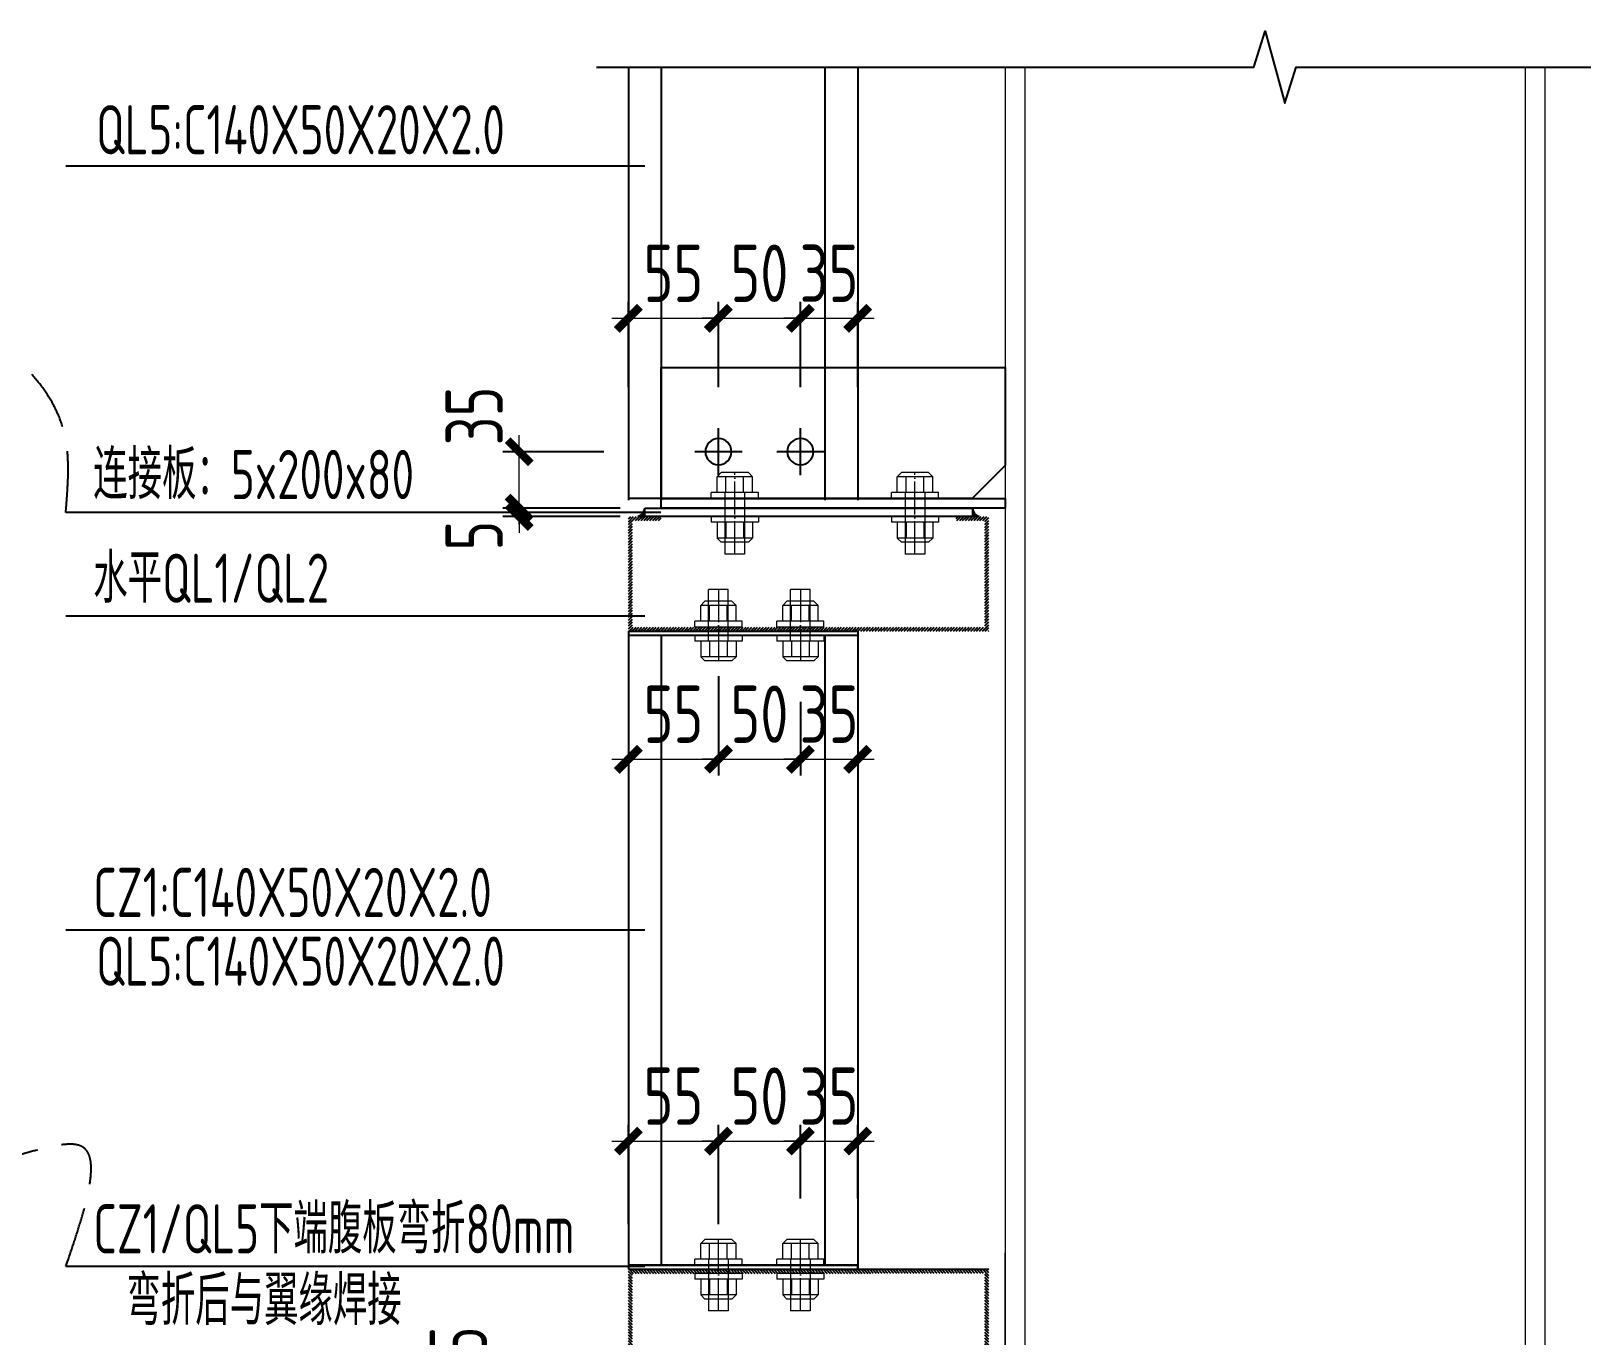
# Model space of a CAD drawing. Extents: x -2746917 to -971774, y -3334247 to -3250358.
# Drawn here: x -1447404 to -1437885, y -3296633 to -3288669 of the extents above; entities that cross this region are included whole.
import ezdxf

# ---------------------------------------------------------------- set-up
doc = ezdxf.new("R2010")
doc.units = 0
doc.header["$LTSCALE"] = 1000
doc.header["$MEASUREMENT"] = 0
doc.header["$PDMODE"] = 35
doc.linetypes.add('DASH', pattern=[0.35, 0.25, -0.1])
doc.linetypes.add('DOTE', pattern=[2.42, 2, -0.2, 0.02, -0.2])
doc.layers.get('0').update_dxf_attribs({"linetype": 'CONTINUOUS'})
doc.layers.get('Defpoints').update_dxf_attribs({"linetype": 'CONTINUOUS'})
for name, color, linetype in [('AXIS', 253, 'DOTE'), ('BEAM_CON', 4, 'CONTINUOUS'), ('COLU', 7, 'CONTINUOUS'), ('DIM', 3, 'CONTINUOUS'), ('TDB_中实线', 7, 'CONTINUOUS'), ('TEXT', 7, 'CONTINUOUS'), ('THIN', 7, 'CONTINUOUS')]:
    doc.layers.add(name, color=color, linetype=linetype)
doc.layers.add('BEAM', color=7, linetype='CONTINUOUS', lineweight=13)
doc.styles.add('TSSD_Dimension', font='tssdeng.shx', dxfattribs={"width": 0.75, "bigfont": 'Hztxt.shx'})
doc.styles.add('TSSD_Rein', font='Tssdeng.shx', dxfattribs={"width": 0.75, "bigfont": 'hztxt.shx'})
doc.dimstyles.new('TSSD_10_100', dxfattribs={"dimtxt": 350, "dimasz": 100, "dimexe": 100, "dimexo": 250, "dimgap": 100, "dimtad": 1, "dimdec": 0, "dimlfac": 0.1, "dimzin": 0, "dimdsep": 46, "dimtxsty": 'TSSD_Dimension', "dimblk": 'ARCHTICK', "dimcen": 0, "dimdle": 100, "dimclrt": 7, "dimadec": 0, "dimazin": 0, "dimtfac": 1, "dimtdec": 0, "dimtix": 1, "dimtmove": 2, "dimatfit": 3, "dimldrblk": 'ARCHTICK', "dimfxl": 1, "dimtolj": 1, "dimtzin": 0, "dimlwd": 5, "dimarcsym": 0})

# ---------------------------------------------------------------- blocks, each defined once
blk = doc.blocks.new('_ArchTick')
at = {"color": 0, "const_width": 0.5}
blk.add_lwpolyline([(-0.707, -0.707), (0.707, 0.707)], dxfattribs=at)
blk = doc.blocks.new('*D2087')
at = {"layer": 'Defpoints', "color": 0, "ltscale": 1.5}
for p in [(-1444425.5, -3291630.9), (-1443559.3, -3291580.9), (-1443559.3, -3291630.9)]:
    blk.add_point(p, dxfattribs=at)
at = {"layer": 'DIM', "color": 0, "lineweight": 5, "ltscale": 1.5}
for p, q in [((-1444425.5, -3291580.9), (-1444425.5, -3291480.9)), ((-1444425.5, -3291580.9), (-1444425.5, -3291630.9)), ((-1444425.5, -3291630.9), (-1444425.5, -3291730.9))]:
    blk.add_line(p, q, dxfattribs=at)
at = {"layer": 'DIM', "color": 0, "lineweight": -2, "ltscale": 1.5}
for p, q in [((-1443809.3, -3291580.9), (-1444525.5, -3291580.9)), ((-1443809.3, -3291630.9), (-1444525.5, -3291630.9))]:
    blk.add_line(p, q, dxfattribs=at)
at = {"layer": 'DIM', "color": 0, "lineweight": 5, "ltscale": 1.5, "xscale": 100, "yscale": 100, "zscale": 100}
for p, rotation in [((-1444425.5, -3291580.9), 270), ((-1444425.5, -3291630.9), 90)]:
    blk.add_blockref('_ArchTick', p, dxfattribs=dict(at, rotation=rotation))
at = {"layer": 'DIM', "color": 7, "ltscale": 1.5, "insert": (-1444700.5, -3291748.3), "char_height": 350, "attachment_point": 5, "rotation": 90, "style": 'TSSD_Dimension'}
blk.add_mtext('\\A1;5', dxfattribs=at)
blk = doc.blocks.new('*D2088')
at = {"layer": 'Defpoints', "color": 0, "ltscale": 1.5}
for p in [(-1443759.3, -3292355.9), (-1443209.3, -3292355.9), (-1443209.3, -3293113)]:
    blk.add_point(p, dxfattribs=at)
at = {"layer": 'DIM', "color": 0, "lineweight": -2, "ltscale": 1.5}
for p, q in [((-1443759.3, -3292605.9), (-1443759.3, -3293213)), ((-1443209.3, -3292605.9), (-1443209.3, -3293213))]:
    blk.add_line(p, q, dxfattribs=at)
at = {"layer": 'DIM', "color": 0, "lineweight": 5, "ltscale": 1.5}
blk.add_line((-1443859.3, -3293113), (-1443109.3, -3293113), dxfattribs=at)
at = {"layer": 'DIM', "color": 0, "lineweight": 5, "ltscale": 1.5, "xscale": 100, "yscale": 100, "zscale": 100, "rotation": 180}
blk.add_blockref('_ArchTick', (-1443759.3, -3293113), dxfattribs=at)
at = {"layer": 'DIM', "color": 0, "lineweight": 5, "ltscale": 1.5, "xscale": 100, "yscale": 100, "zscale": 100}
blk.add_blockref('_ArchTick', (-1443209.3, -3293113), dxfattribs=at)
at = {"layer": 'DIM', "color": 7, "ltscale": 1.5, "insert": (-1443484.3, -3292838), "char_height": 350, "attachment_point": 5, "style": 'TSSD_Dimension'}
blk.add_mtext('\\A1;55', dxfattribs=at)
blk = doc.blocks.new('*D2079')
at = {"layer": 'Defpoints', "color": 0, "ltscale": 1.5}
for p in [(-1443209.3, -3292513.4), (-1442709.3, -3292513.4), (-1442709.3, -3293113)]:
    blk.add_point(p, dxfattribs=at)
at = {"layer": 'DIM', "color": 0, "lineweight": -2, "ltscale": 1.5}
for p, q in [((-1443209.3, -3292763.4), (-1443209.3, -3293213)), ((-1442709.3, -3292763.4), (-1442709.3, -3293213))]:
    blk.add_line(p, q, dxfattribs=at)
at = {"layer": 'DIM', "color": 0, "lineweight": 5, "ltscale": 1.5}
for p, q in [((-1443209.3, -3293113), (-1443309.3, -3293113)), ((-1443209.3, -3293113), (-1442709.3, -3293113)), ((-1442709.3, -3293113), (-1442609.3, -3293113))]:
    blk.add_line(p, q, dxfattribs=at)
at = {"layer": 'DIM', "color": 0, "lineweight": 5, "ltscale": 1.5, "xscale": 100, "yscale": 100, "zscale": 100}
blk.add_blockref('_ArchTick', (-1443209.3, -3293113), dxfattribs=at)
at = {"layer": 'DIM', "color": 0, "lineweight": 5, "ltscale": 1.5, "xscale": 100, "yscale": 100, "zscale": 100, "rotation": 180}
blk.add_blockref('_ArchTick', (-1442709.3, -3293113), dxfattribs=at)
at = {"layer": 'DIM', "color": 7, "ltscale": 1.5, "insert": (-1442959.3, -3292838), "char_height": 350, "attachment_point": 5, "style": 'TSSD_Dimension'}
blk.add_mtext('\\A1;50', dxfattribs=at)
blk = doc.blocks.new('*D2080')
at = {"layer": 'Defpoints', "color": 0, "ltscale": 1.5}
for p in [(-1442709.3, -3292513.4), (-1442359.3, -3292513.4), (-1442359.3, -3293113)]:
    blk.add_point(p, dxfattribs=at)
at = {"layer": 'DIM', "color": 0, "lineweight": -2, "ltscale": 1.5}
for p, q in [((-1442709.3, -3292763.4), (-1442709.3, -3293213)), ((-1442359.3, -3292763.4), (-1442359.3, -3293213))]:
    blk.add_line(p, q, dxfattribs=at)
at = {"layer": 'DIM', "color": 0, "lineweight": 5, "ltscale": 1.5}
for p, q in [((-1442709.3, -3293113), (-1442809.3, -3293113)), ((-1442709.3, -3293113), (-1442359.3, -3293113)), ((-1442359.3, -3293113), (-1442259.3, -3293113))]:
    blk.add_line(p, q, dxfattribs=at)
at = {"layer": 'DIM', "color": 0, "lineweight": 5, "ltscale": 1.5, "xscale": 100, "yscale": 100, "zscale": 100}
blk.add_blockref('_ArchTick', (-1442709.3, -3293113), dxfattribs=at)
at = {"layer": 'DIM', "color": 0, "lineweight": 5, "ltscale": 1.5, "xscale": 100, "yscale": 100, "zscale": 100, "rotation": 180}
blk.add_blockref('_ArchTick', (-1442359.3, -3293113), dxfattribs=at)
at = {"layer": 'DIM', "color": 7, "ltscale": 1.5, "insert": (-1442534.3, -3292838), "char_height": 350, "attachment_point": 5, "style": 'TSSD_Dimension'}
blk.add_mtext('\\A1;35', dxfattribs=at)
blk = doc.blocks.new('*D2081')
at = {"layer": 'Defpoints', "color": 0, "ltscale": 1.5}
for p in [(-1443209.3, -3295444.4), (-1443759.3, -3296201.5), (-1443209.3, -3296201.5)]:
    blk.add_point(p, dxfattribs=at)
at = {"layer": 'DIM', "color": 0, "lineweight": -2, "ltscale": 1.5}
for p, q in [((-1443759.3, -3295951.5), (-1443759.3, -3295344.4)), ((-1443209.3, -3295951.5), (-1443209.3, -3295344.4))]:
    blk.add_line(p, q, dxfattribs=at)
at = {"layer": 'DIM', "color": 0, "lineweight": 5, "ltscale": 1.5}
blk.add_line((-1443859.3, -3295444.4), (-1443109.3, -3295444.4), dxfattribs=at)
at = {"layer": 'DIM', "color": 0, "lineweight": 5, "ltscale": 1.5, "xscale": 100, "yscale": 100, "zscale": 100, "rotation": 180}
blk.add_blockref('_ArchTick', (-1443759.3, -3295444.4), dxfattribs=at)
at = {"layer": 'DIM', "color": 0, "lineweight": 5, "ltscale": 1.5, "xscale": 100, "yscale": 100, "zscale": 100}
blk.add_blockref('_ArchTick', (-1443209.3, -3295444.4), dxfattribs=at)
at = {"layer": 'DIM', "color": 7, "ltscale": 1.5, "insert": (-1443484.3, -3295169.4), "char_height": 350, "attachment_point": 5, "style": 'TSSD_Dimension'}
blk.add_mtext('\\A1;55', dxfattribs=at)
blk = doc.blocks.new('*D2082')
at = {"layer": 'Defpoints', "color": 0, "ltscale": 1.5}
for p in [(-1442709.3, -3295444.4), (-1443209.3, -3296044), (-1442709.3, -3296044)]:
    blk.add_point(p, dxfattribs=at)
at = {"layer": 'DIM', "color": 0, "lineweight": -2, "ltscale": 1.5}
for p, q in [((-1443209.3, -3295794), (-1443209.3, -3295344.4)), ((-1442709.3, -3295794), (-1442709.3, -3295344.4))]:
    blk.add_line(p, q, dxfattribs=at)
at = {"layer": 'DIM', "color": 0, "lineweight": 5, "ltscale": 1.5}
for p, q in [((-1443209.3, -3295444.4), (-1443309.3, -3295444.4)), ((-1443209.3, -3295444.4), (-1442709.3, -3295444.4)), ((-1442709.3, -3295444.4), (-1442609.3, -3295444.4))]:
    blk.add_line(p, q, dxfattribs=at)
at = {"layer": 'DIM', "color": 0, "lineweight": 5, "ltscale": 1.5, "xscale": 100, "yscale": 100, "zscale": 100}
blk.add_blockref('_ArchTick', (-1443209.3, -3295444.4), dxfattribs=at)
at = {"layer": 'DIM', "color": 0, "lineweight": 5, "ltscale": 1.5, "xscale": 100, "yscale": 100, "zscale": 100, "rotation": 180}
blk.add_blockref('_ArchTick', (-1442709.3, -3295444.4), dxfattribs=at)
at = {"layer": 'DIM', "color": 7, "ltscale": 1.5, "insert": (-1442959.3, -3295169.4), "char_height": 350, "attachment_point": 5, "style": 'TSSD_Dimension'}
blk.add_mtext('\\A1;50', dxfattribs=at)
blk = doc.blocks.new('*D2083')
at = {"layer": 'Defpoints', "color": 0, "ltscale": 1.5}
for p in [(-1442359.3, -3295444.4), (-1442709.3, -3296044), (-1442359.3, -3296044)]:
    blk.add_point(p, dxfattribs=at)
at = {"layer": 'DIM', "color": 0, "lineweight": -2, "ltscale": 1.5}
for p, q in [((-1442709.3, -3295794), (-1442709.3, -3295344.4)), ((-1442359.3, -3295794), (-1442359.3, -3295344.4))]:
    blk.add_line(p, q, dxfattribs=at)
at = {"layer": 'DIM', "color": 0, "lineweight": 5, "ltscale": 1.5}
for p, q in [((-1442709.3, -3295444.4), (-1442809.3, -3295444.4)), ((-1442709.3, -3295444.4), (-1442359.3, -3295444.4)), ((-1442359.3, -3295444.4), (-1442259.3, -3295444.4))]:
    blk.add_line(p, q, dxfattribs=at)
at = {"layer": 'DIM', "color": 0, "lineweight": 5, "ltscale": 1.5, "xscale": 100, "yscale": 100, "zscale": 100}
blk.add_blockref('_ArchTick', (-1442709.3, -3295444.4), dxfattribs=at)
at = {"layer": 'DIM', "color": 0, "lineweight": 5, "ltscale": 1.5, "xscale": 100, "yscale": 100, "zscale": 100, "rotation": 180}
blk.add_blockref('_ArchTick', (-1442359.3, -3295444.4), dxfattribs=at)
at = {"layer": 'DIM', "color": 7, "ltscale": 1.5, "insert": (-1442534.3, -3295169.4), "char_height": 350, "attachment_point": 5, "style": 'TSSD_Dimension'}
blk.add_mtext('\\A1;35', dxfattribs=at)
blk = doc.blocks.new('*D2070')
at = {"layer": 'Defpoints', "color": 0, "ltscale": 1.5}
for p in [(-1443759.3, -3296926.5), (-1444522.3, -3297076.5), (-1443759.3, -3297076.5)]:
    blk.add_point(p, dxfattribs=at)
at = {"layer": 'DIM', "color": 0, "lineweight": 5, "ltscale": 1.5}
for p, q in [((-1444522.3, -3296926.5), (-1444522.3, -3296826.5)), ((-1444522.3, -3296926.5), (-1444522.3, -3297076.5)), ((-1444522.3, -3297076.5), (-1444522.3, -3297176.5))]:
    blk.add_line(p, q, dxfattribs=at)
at = {"layer": 'DIM', "color": 0, "lineweight": -2, "ltscale": 1.5}
for p, q in [((-1444009.3, -3296926.5), (-1444622.3, -3296926.5)), ((-1444009.3, -3297076.5), (-1444622.3, -3297076.5))]:
    blk.add_line(p, q, dxfattribs=at)
at = {"layer": 'DIM', "color": 0, "lineweight": 5, "ltscale": 1.5, "xscale": 100, "yscale": 100, "zscale": 100}
for p, rotation in [((-1444522.3, -3296926.5), 270), ((-1444522.3, -3297076.5), 90)]:
    blk.add_blockref('_ArchTick', p, dxfattribs=dict(at, rotation=rotation))
at = {"layer": 'DIM', "color": 7, "ltscale": 1.5, "insert": (-1444797.3, -3296728.4), "char_height": 350, "attachment_point": 5, "rotation": 90, "style": 'TSSD_Dimension'}
blk.add_mtext('\\A1;15', dxfattribs=at)
blk = doc.blocks.new('A$C3073000E')
at = {"layer": 'THIN', "color": 1}
for p, q in [((-28.3, 144.9), (-28.3, -143.1)), ((115.7, 0.9), (-172.3, 0.9))]:
    blk.add_line(p, q, dxfattribs=at)
blk.add_circle((-28.3, 0.9), 80, dxfattribs=at)
blk = doc.blocks.new('*D2098')
at = {"layer": 'Defpoints', "color": 0, "ltscale": 1.5}
for p in [(-1443209.3, -3290421.7), (-1443759.3, -3291091.9), (-1443209.3, -3291091.9)]:
    blk.add_point(p, dxfattribs=at)
at = {"layer": 'DIM', "color": 0, "lineweight": -2, "ltscale": 1.5}
for p, q in [((-1443759.3, -3290841.9), (-1443759.3, -3290321.7)), ((-1443209.3, -3290841.9), (-1443209.3, -3290321.7))]:
    blk.add_line(p, q, dxfattribs=at)
at = {"layer": 'DIM', "color": 0, "lineweight": 5, "ltscale": 1.5}
blk.add_line((-1443859.3, -3290421.7), (-1443109.3, -3290421.7), dxfattribs=at)
at = {"layer": 'DIM', "color": 0, "lineweight": 5, "ltscale": 1.5, "xscale": 100, "yscale": 100, "zscale": 100, "rotation": 180}
blk.add_blockref('_ArchTick', (-1443759.3, -3290421.7), dxfattribs=at)
at = {"layer": 'DIM', "color": 0, "lineweight": 5, "ltscale": 1.5, "xscale": 100, "yscale": 100, "zscale": 100}
blk.add_blockref('_ArchTick', (-1443209.3, -3290421.7), dxfattribs=at)
at = {"layer": 'DIM', "color": 7, "ltscale": 1.5, "insert": (-1443484.3, -3290146.7), "char_height": 350, "attachment_point": 5, "style": 'TSSD_Dimension'}
blk.add_mtext('\\A1;55', dxfattribs=at)
blk = doc.blocks.new('*D2099')
at = {"layer": 'Defpoints', "color": 0, "ltscale": 1.5}
for p in [(-1442709.3, -3290421.7), (-1443209.3, -3291091.9), (-1442709.3, -3291091.9)]:
    blk.add_point(p, dxfattribs=at)
at = {"layer": 'DIM', "color": 0, "lineweight": -2, "ltscale": 1.5}
for p, q in [((-1443209.3, -3290841.9), (-1443209.3, -3290321.7)), ((-1442709.3, -3290841.9), (-1442709.3, -3290321.7))]:
    blk.add_line(p, q, dxfattribs=at)
at = {"layer": 'DIM', "color": 0, "lineweight": 5, "ltscale": 1.5}
for p, q in [((-1443209.3, -3290421.7), (-1443309.3, -3290421.7)), ((-1443209.3, -3290421.7), (-1442709.3, -3290421.7)), ((-1442709.3, -3290421.7), (-1442609.3, -3290421.7))]:
    blk.add_line(p, q, dxfattribs=at)
at = {"layer": 'DIM', "color": 0, "lineweight": 5, "ltscale": 1.5, "xscale": 100, "yscale": 100, "zscale": 100}
blk.add_blockref('_ArchTick', (-1443209.3, -3290421.7), dxfattribs=at)
at = {"layer": 'DIM', "color": 0, "lineweight": 5, "ltscale": 1.5, "xscale": 100, "yscale": 100, "zscale": 100, "rotation": 180}
blk.add_blockref('_ArchTick', (-1442709.3, -3290421.7), dxfattribs=at)
at = {"layer": 'DIM', "color": 7, "ltscale": 1.5, "insert": (-1442959.3, -3290146.7), "char_height": 350, "attachment_point": 5, "style": 'TSSD_Dimension'}
blk.add_mtext('\\A1;50', dxfattribs=at)
blk = doc.blocks.new('*D2100')
at = {"layer": 'Defpoints', "color": 0, "ltscale": 1.5}
for p in [(-1442359.3, -3290421.7), (-1442709.3, -3291091.9), (-1442359.3, -3291091.9)]:
    blk.add_point(p, dxfattribs=at)
at = {"layer": 'DIM', "color": 0, "lineweight": -2, "ltscale": 1.5}
for p, q in [((-1442709.3, -3290841.9), (-1442709.3, -3290321.7)), ((-1442359.3, -3290841.9), (-1442359.3, -3290321.7))]:
    blk.add_line(p, q, dxfattribs=at)
at = {"layer": 'DIM', "color": 0, "lineweight": 5, "ltscale": 1.5}
for p, q in [((-1442709.3, -3290421.7), (-1442809.3, -3290421.7)), ((-1442709.3, -3290421.7), (-1442359.3, -3290421.7)), ((-1442359.3, -3290421.7), (-1442259.3, -3290421.7))]:
    blk.add_line(p, q, dxfattribs=at)
at = {"layer": 'DIM', "color": 0, "lineweight": 5, "ltscale": 1.5, "xscale": 100, "yscale": 100, "zscale": 100}
blk.add_blockref('_ArchTick', (-1442709.3, -3290421.7), dxfattribs=at)
at = {"layer": 'DIM', "color": 0, "lineweight": 5, "ltscale": 1.5, "xscale": 100, "yscale": 100, "zscale": 100, "rotation": 180}
blk.add_blockref('_ArchTick', (-1442359.3, -3290421.7), dxfattribs=at)
at = {"layer": 'DIM', "color": 7, "ltscale": 1.5, "insert": (-1442534.3, -3290146.7), "char_height": 350, "attachment_point": 5, "style": 'TSSD_Dimension'}
blk.add_mtext('\\A1;35', dxfattribs=at)
blk = doc.blocks.new('*D2215')
at = {"layer": 'Defpoints', "color": 0, "ltscale": 1.5}
for p in [(-1444425.5, -3291235.9), (-1443659.3, -3291235.9), (-1443659.3, -3291580.9)]:
    blk.add_point(p, dxfattribs=at)
at = {"layer": 'DIM', "color": 0, "lineweight": 5, "ltscale": 1.5}
blk.add_line((-1444425.5, -3291680.9), (-1444425.5, -3291135.9), dxfattribs=at)
at = {"layer": 'DIM', "color": 0, "lineweight": -2, "ltscale": 1.5}
for p, q in [((-1443909.3, -3291235.9), (-1444525.5, -3291235.9)), ((-1443909.3, -3291580.9), (-1444525.5, -3291580.9))]:
    blk.add_line(p, q, dxfattribs=at)
at = {"layer": 'DIM', "color": 0, "lineweight": 5, "ltscale": 1.5, "xscale": 100, "yscale": 100, "zscale": 100}
for p, rotation in [((-1444425.5, -3291235.9), 90), ((-1444425.5, -3291580.9), 270)]:
    blk.add_blockref('_ArchTick', p, dxfattribs=dict(at, rotation=rotation))
at = {"layer": 'DIM', "color": 7, "ltscale": 1.5, "insert": (-1444700.5, -3291017.6), "char_height": 350, "attachment_point": 5, "rotation": 90, "style": 'TSSD_Dimension'}
blk.add_mtext('\\A1;35', dxfattribs=at)

msp = doc.modelspace()

# ---------------------------------------------------------------- hatches: boundary and pattern name
at = {"layer": 'COLU'}
h = msp.add_hatch(dxfattribs=at)
h.set_pattern_fill('ANSI31', color=6, scale=100, style=0)
h.set_pattern_definition([(45, (290878.253, 45879.174), (-8.838834765, 8.838834765), [])])
h.paths.add_polyline_path([(-1443559.28, -3291630.94), (-1443759.28, -3291630.94), (-1443759.28, -3292330.94), (-1441559.28, -3292330.94), (-1441559.28, -3291630.94), (-1441759.28, -3291630.94), (-1441759.28, -3291655.94), (-1441584.28, -3291655.94), (-1441584.28, -3292305.94), (-1443734.28, -3292305.94), (-1443734.28, -3291655.94), (-1443559.28, -3291655.94)])
h = msp.add_hatch(dxfattribs=at)
h.set_pattern_fill('ANSI31', color=6, scale=100, style=0)
h.set_pattern_definition([(315, (290878.253, -6634436.577), (-8.838834765, -8.838834765), [])])
h.paths.add_polyline_path([(-1443559.28, -3296926.46), (-1443759.28, -3296926.46), (-1443759.28, -3296226.46), (-1441559.28, -3296226.46), (-1441559.28, -3296926.46), (-1441759.28, -3296926.46), (-1441759.28, -3296901.46), (-1441584.28, -3296901.46), (-1441584.28, -3296251.46), (-1443734.28, -3296251.46), (-1443734.28, -3296901.46), (-1443559.28, -3296901.46)])
at = {"layer": 'TDB_中实线', "ltscale": 1.5}
for points in [[(-1443700.85, -3291630.94), (-1443659.28, -3291630.94), (-1443659.28, -3291580.94, -0.2952958)], [(-1441617.7, -3291630.94), (-1441659.28, -3291630.94), (-1441659.28, -3291580.94, 0.2952958)]]:
    msp.add_hatch(color=256, dxfattribs=at).paths.add_polyline_path(points)

# ---------------------------------------------------------------- linework, layer by layer
at = {"layer": 'AXIS', "linetype": 'DOTE', "lineweight": 9, "ltscale": 0.1}
for p, q in [((-1443109.43, -3291860.4), (-1443109.43, -3291363.48)), ((-1442009.76, -3291860.4), (-1442009.76, -3291363.48)), ((-1443209.28, -3292076.48), (-1443209.28, -3292513.4)), ((-1442709.28, -3292076.48), (-1442709.28, -3292513.4)), ((-1443209.28, -3296480.92), (-1443209.28, -3296044.01)), ((-1442709.28, -3296480.92), (-1442709.28, -3296044.01))]:
    msp.add_line(p, q, dxfattribs=at)
at = {"layer": 'BEAM', "color": 8, "linetype": 'ByBlock'}
for p, q in [((-1443217.43, -3291388.94), (-1443191.97, -3291363.48)), ((-1443217.43, -3291484.94), (-1443217.43, -3291388.94)), ((-1443001.43, -3291388.94), (-1443217.43, -3291388.94)), ((-1443026.88, -3291363.48), (-1443191.97, -3291363.48)), ((-1443163.43, -3291484.94), (-1443163.43, -3291388.94)), ((-1443055.43, -3291484.94), (-1443055.43, -3291388.94)), ((-1443001.43, -3291388.94), (-1443026.88, -3291363.48)), ((-1443001.43, -3291484.94), (-1443001.43, -3291388.94)), ((-1442117.76, -3291388.94), (-1442092.3, -3291363.48)), ((-1442117.76, -3291484.94), (-1442117.76, -3291388.94)), ((-1441901.76, -3291388.94), (-1442117.76, -3291388.94)), ((-1441927.21, -3291363.48), (-1442092.3, -3291363.48)), ((-1442063.76, -3291484.94), (-1442063.76, -3291388.94)), ((-1441955.76, -3291484.94), (-1441955.76, -3291388.94)), ((-1441901.76, -3291388.94), (-1441927.21, -3291363.48)), ((-1441901.76, -3291484.94), (-1441901.76, -3291388.94)), ((-1442965.43, -3291484.94), (-1443253.43, -3291484.94)), ((-1442965.43, -3291520.94), (-1443253.43, -3291520.94)), ((-1443169.43, -3291484.94), (-1443169.43, -3291788.4)), ((-1443049.43, -3291484.94), (-1443049.43, -3291788.4)), ((-1442965.43, -3291520.94), (-1442965.43, -3291484.94)), ((-1441865.76, -3291484.94), (-1442153.76, -3291484.94)), ((-1441865.76, -3291520.94), (-1442153.76, -3291520.94)), ((-1442069.76, -3291484.94), (-1442069.76, -3291788.4)), ((-1441949.76, -3291484.94), (-1441949.76, -3291788.4)), ((-1441865.76, -3291520.94), (-1441865.76, -3291484.94)), ((-1442965.43, -3291630.94), (-1443253.43, -3291630.94)), ((-1442965.43, -3291630.94), (-1442965.43, -3291666.94)), ((-1441865.76, -3291630.94), (-1442153.76, -3291630.94)), ((-1441865.76, -3291630.94), (-1441865.76, -3291666.94)), ((-1442965.43, -3291666.94), (-1443253.43, -3291666.94)), ((-1443217.43, -3291666.94), (-1443217.43, -3291762.94)), ((-1443001.43, -3291666.94), (-1443217.43, -3291666.94)), ((-1443163.43, -3291666.94), (-1443163.43, -3291762.94)), ((-1443055.43, -3291666.94), (-1443055.43, -3291762.94)), ((-1443001.43, -3291666.94), (-1443001.43, -3291762.94)), ((-1441865.76, -3291666.94), (-1442153.76, -3291666.94)), ((-1442117.76, -3291666.94), (-1442117.76, -3291762.94)), ((-1441901.76, -3291666.94), (-1442117.76, -3291666.94)), ((-1442063.76, -3291666.94), (-1442063.76, -3291762.94)), ((-1441955.76, -3291666.94), (-1441955.76, -3291762.94)), ((-1441901.76, -3291666.94), (-1441901.76, -3291762.94)), ((-1443001.43, -3291762.94), (-1443217.43, -3291762.94)), ((-1443217.43, -3291762.94), (-1443191.97, -3291788.4)), ((-1443026.88, -3291788.4), (-1443191.97, -3291788.4)), ((-1443169.43, -3291788.4), (-1443169.43, -3291860.4)), ((-1443049.43, -3291788.4), (-1443049.43, -3291860.4)), ((-1443001.43, -3291762.94), (-1443026.88, -3291788.4)), ((-1441901.76, -3291762.94), (-1442117.76, -3291762.94)), ((-1442117.76, -3291762.94), (-1442092.3, -3291788.4)), ((-1441927.21, -3291788.4), (-1442092.3, -3291788.4)), ((-1442069.76, -3291788.4), (-1442069.76, -3291860.4)), ((-1441949.76, -3291788.4), (-1441949.76, -3291860.4)), ((-1441901.76, -3291762.94), (-1441927.21, -3291788.4)), ((-1443049.43, -3291860.4), (-1443169.43, -3291860.4)), ((-1441949.76, -3291860.4), (-1442069.76, -3291860.4)), ((-1443269.28, -3292148.48), (-1443269.28, -3292076.48)), ((-1443149.28, -3292076.48), (-1443269.28, -3292076.48)), ((-1443149.28, -3292148.48), (-1443149.28, -3292076.48)), ((-1442769.28, -3292148.48), (-1442769.28, -3292076.48)), ((-1442649.28, -3292076.48), (-1442769.28, -3292076.48)), ((-1442649.28, -3292148.48), (-1442649.28, -3292076.48)), ((-1443317.28, -3292173.94), (-1443291.82, -3292148.48)), ((-1443317.28, -3292269.94), (-1443317.28, -3292173.94)), ((-1443101.28, -3292173.94), (-1443317.28, -3292173.94)), ((-1443126.73, -3292148.48), (-1443291.82, -3292148.48)), ((-1443269.28, -3292391.94), (-1443269.28, -3292148.48)), ((-1443263.28, -3292269.94), (-1443263.28, -3292173.94)), ((-1443155.28, -3292269.94), (-1443155.28, -3292173.94)), ((-1443149.28, -3292391.94), (-1443149.28, -3292148.48)), ((-1443101.28, -3292173.94), (-1443126.73, -3292148.48)), ((-1443101.28, -3292269.94), (-1443101.28, -3292173.94)), ((-1442817.28, -3292173.94), (-1442791.82, -3292148.48)), ((-1442817.28, -3292269.94), (-1442817.28, -3292173.94)), ((-1442601.28, -3292173.94), (-1442817.28, -3292173.94)), ((-1442626.73, -3292148.48), (-1442791.82, -3292148.48)), ((-1442769.28, -3292391.94), (-1442769.28, -3292148.48)), ((-1442763.28, -3292269.94), (-1442763.28, -3292173.94)), ((-1442655.28, -3292269.94), (-1442655.28, -3292173.94)), ((-1442649.28, -3292391.94), (-1442649.28, -3292148.48)), ((-1442601.28, -3292173.94), (-1442626.73, -3292148.48)), ((-1442601.28, -3292269.94), (-1442601.28, -3292173.94)), ((-1443065.28, -3292269.94), (-1443353.28, -3292269.94)), ((-1443065.28, -3292305.94), (-1443353.28, -3292305.94)), ((-1443101.28, -3292269.94), (-1443317.28, -3292269.94)), ((-1443065.28, -3292305.94), (-1443065.28, -3292269.94)), ((-1442565.28, -3292269.94), (-1442853.28, -3292269.94)), ((-1442565.28, -3292305.94), (-1442853.28, -3292305.94)), ((-1442601.28, -3292269.94), (-1442817.28, -3292269.94)), ((-1442565.28, -3292305.94), (-1442565.28, -3292269.94)), ((-1443065.28, -3292355.94), (-1443353.28, -3292355.94)), ((-1443065.28, -3292391.94), (-1443353.28, -3292391.94)), ((-1443317.28, -3292391.94), (-1443317.28, -3292487.94)), ((-1443263.28, -3292391.94), (-1443263.28, -3292487.94)), ((-1443155.28, -3292391.94), (-1443155.28, -3292487.94)), ((-1443101.28, -3292391.94), (-1443101.28, -3292487.94)), ((-1443065.28, -3292355.94), (-1443065.28, -3292391.94)), ((-1442565.28, -3292355.94), (-1442853.28, -3292355.94)), ((-1442565.28, -3292391.94), (-1442853.28, -3292391.94)), ((-1442817.28, -3292391.94), (-1442817.28, -3292487.94)), ((-1442763.28, -3292391.94), (-1442763.28, -3292487.94)), ((-1442655.28, -3292391.94), (-1442655.28, -3292487.94)), ((-1442601.28, -3292391.94), (-1442601.28, -3292487.94)), ((-1442565.28, -3292355.94), (-1442565.28, -3292391.94)), ((-1443101.28, -3292487.94), (-1443317.28, -3292487.94)), ((-1443317.28, -3292487.94), (-1443291.82, -3292513.4)), ((-1443101.28, -3292487.94), (-1443126.73, -3292513.4)), ((-1442601.28, -3292487.94), (-1442817.28, -3292487.94)), ((-1442817.28, -3292487.94), (-1442791.82, -3292513.4)), ((-1442601.28, -3292487.94), (-1442626.73, -3292513.4)), ((-1443126.73, -3292513.4), (-1443291.82, -3292513.4)), ((-1442626.73, -3292513.4), (-1442791.82, -3292513.4)), ((-1443317.28, -3296069.46), (-1443291.82, -3296044.01)), ((-1443317.28, -3296165.46), (-1443317.28, -3296069.46)), ((-1443101.28, -3296069.46), (-1443317.28, -3296069.46)), ((-1443126.73, -3296044.01), (-1443291.82, -3296044.01)), ((-1443263.28, -3296165.46), (-1443263.28, -3296069.46)), ((-1443155.28, -3296165.46), (-1443155.28, -3296069.46)), ((-1443101.28, -3296069.46), (-1443126.73, -3296044.01)), ((-1443101.28, -3296165.46), (-1443101.28, -3296069.46)), ((-1442817.28, -3296069.46), (-1442791.82, -3296044.01)), ((-1442817.28, -3296165.46), (-1442817.28, -3296069.46)), ((-1442601.28, -3296069.46), (-1442817.28, -3296069.46)), ((-1442626.73, -3296044.01), (-1442791.82, -3296044.01)), ((-1442763.28, -3296165.46), (-1442763.28, -3296069.46)), ((-1442655.28, -3296165.46), (-1442655.28, -3296069.46)), ((-1442601.28, -3296069.46), (-1442626.73, -3296044.01)), ((-1442601.28, -3296165.46), (-1442601.28, -3296069.46)), ((-1443065.28, -3296165.46), (-1443353.28, -3296165.46)), ((-1443065.28, -3296201.46), (-1443353.28, -3296201.46)), ((-1443269.28, -3296165.46), (-1443269.28, -3296408.92)), ((-1443149.28, -3296165.46), (-1443149.28, -3296408.92)), ((-1443065.28, -3296201.46), (-1443065.28, -3296165.46)), ((-1442565.28, -3296165.46), (-1442853.28, -3296165.46)), ((-1442565.28, -3296201.46), (-1442853.28, -3296201.46)), ((-1442769.28, -3296165.46), (-1442769.28, -3296408.92)), ((-1442649.28, -3296165.46), (-1442649.28, -3296408.92)), ((-1442565.28, -3296201.46), (-1442565.28, -3296165.46)), ((-1443065.28, -3296251.46), (-1443353.28, -3296251.46)), ((-1443065.28, -3296287.46), (-1443353.28, -3296287.46)), ((-1443317.28, -3296287.46), (-1443317.28, -3296383.46)), ((-1443101.28, -3296287.46), (-1443317.28, -3296287.46)), ((-1443263.28, -3296287.46), (-1443263.28, -3296383.46)), ((-1443155.28, -3296287.46), (-1443155.28, -3296383.46)), ((-1443101.28, -3296287.46), (-1443101.28, -3296383.46)), ((-1443065.28, -3296251.46), (-1443065.28, -3296287.46)), ((-1442565.28, -3296251.46), (-1442853.28, -3296251.46)), ((-1442565.28, -3296287.46), (-1442853.28, -3296287.46)), ((-1442817.28, -3296287.46), (-1442817.28, -3296383.46)), ((-1442601.28, -3296287.46), (-1442817.28, -3296287.46)), ((-1442763.28, -3296287.46), (-1442763.28, -3296383.46)), ((-1442655.28, -3296287.46), (-1442655.28, -3296383.46)), ((-1442601.28, -3296287.46), (-1442601.28, -3296383.46)), ((-1442565.28, -3296251.46), (-1442565.28, -3296287.46)), ((-1443101.28, -3296383.46), (-1443317.28, -3296383.46)), ((-1443317.28, -3296383.46), (-1443291.82, -3296408.92)), ((-1443101.28, -3296383.46), (-1443126.73, -3296408.92)), ((-1442601.28, -3296383.46), (-1442817.28, -3296383.46)), ((-1442817.28, -3296383.46), (-1442791.82, -3296408.92)), ((-1442601.28, -3296383.46), (-1442626.73, -3296408.92)), ((-1443126.73, -3296408.92), (-1443291.82, -3296408.92)), ((-1443269.28, -3296408.92), (-1443269.28, -3296480.92)), ((-1443149.28, -3296480.92), (-1443269.28, -3296480.92)), ((-1443149.28, -3296408.92), (-1443149.28, -3296480.92)), ((-1442626.73, -3296408.92), (-1442791.82, -3296408.92)), ((-1442769.28, -3296408.92), (-1442769.28, -3296480.92)), ((-1442649.28, -3296480.92), (-1442769.28, -3296480.92)), ((-1442649.28, -3296408.92), (-1442649.28, -3296480.92))]:
    msp.add_line(p, q, dxfattribs=at)
at = {"layer": 'BEAM', "linetype": 'ByBlock'}
for p, q in [((-1441459.76, -3291520.94), (-1441459.76, -3292380.94)), ((-1443559.28, -3291580.94), (-1441459.76, -3291580.94)), ((-1441459.76, -3296986.46), (-1441459.76, -3296126.46))]:
    msp.add_line(p, q, dxfattribs=at)
at = {"layer": 'BEAM', "color": 8, "linetype": 'ByBlock'}
for points in [[(-1443253.43, -3291520.94), (-1443253.43, -3291484.94)], [(-1442153.76, -3291520.94), (-1442153.76, -3291484.94)], [(-1443253.43, -3291630.94), (-1443253.43, -3291666.94)], [(-1442153.76, -3291630.94), (-1442153.76, -3291666.94)], [(-1443353.28, -3292305.94), (-1443353.28, -3292269.94)], [(-1442853.28, -3292305.94), (-1442853.28, -3292269.94)], [(-1443353.28, -3292355.94), (-1443353.28, -3292391.94)], [(-1442853.28, -3292355.94), (-1442853.28, -3292391.94)], [(-1443353.28, -3296201.46), (-1443353.28, -3296165.46)], [(-1442853.28, -3296201.46), (-1442853.28, -3296165.46)], [(-1443353.28, -3296251.46), (-1443353.28, -3296287.46)], [(-1442853.28, -3296251.46), (-1442853.28, -3296287.46)]]:
    msp.add_lwpolyline(points, dxfattribs=at)
at = {"layer": 'BEAM_CON', "lineweight": 5}
for p, q in [((-1441459.76, -3288889), (-1441459.76, -3309431.67)), ((-1441339.76, -3288889), (-1441339.76, -3309431.67)), ((-1438284.54, -3288889), (-1438284.54, -3309431.67)), ((-1438164.54, -3288889), (-1438164.54, -3309431.67))]:
    msp.add_line(p, q, dxfattribs=at)
at = {"layer": 'COLU', "color": 4}
for p, q in [((-1443759.28, -3288889), (-1443759.28, -3291530.94)), ((-1443559.28, -3288889), (-1443559.28, -3291530.94)), ((-1442559.28, -3288889), (-1442559.28, -3291530.94)), ((-1442359.28, -3288889), (-1442359.28, -3291530.94)), ((-1442359.28, -3291520.94), (-1443759.28, -3291520.94)), ((-1443759.28, -3292330.94), (-1443759.28, -3296226.46)), ((-1443759.28, -3292330.94), (-1442359.28, -3292330.94)), ((-1443759.28, -3292355.94), (-1442359.28, -3292355.94)), ((-1443559.28, -3292355.94), (-1443559.28, -3296201.46)), ((-1442559.28, -3292355.94), (-1442559.28, -3296201.46)), ((-1442359.28, -3292330.94), (-1442359.28, -3296226.46)), ((-1443759.28, -3296201.46), (-1442359.28, -3296201.46)), ((-1443759.28, -3296226.46), (-1441559.28, -3296226.46))]:
    msp.add_line(p, q, dxfattribs=at)
at = {"layer": 'COLU', "ltscale": 1.5}
for p, q in [((-1443659.28, -3289493.8), (-1447192.91, -3289493.8)), ((-1443560.01, -3291606.18), (-1447192.91, -3291606.18)), ((-1443659.28, -3292239.14), (-1447192.91, -3292239.14)), ((-1443659.28, -3294156.91), (-1447192.91, -3294156.91)), ((-1443659.28, -3296210.45), (-1447192.91, -3296210.45))]:
    msp.add_line(p, q, dxfattribs=at)
msp.add_lwpolyline([(-1443559.28, -3291520.94), (-1443559.28, -3290720.94), (-1441459.76, -3290720.94), (-1441459.76, -3291320.94), (-1441659.76, -3291520.94), (-1443559.28, -3291520.94)], dxfattribs=at)
msp.add_lwpolyline([(-1443559.28, -3291520.94), (-1441459.76, -3291520.94), (-1441459.76, -3291580.94), (-1443559.28, -3291580.94)], close=True, dxfattribs=at)
at = {"layer": 'COLU'}
msp.add_lwpolyline([(-1443659.28, -3291580.94), (-1441659.28, -3291580.94), (-1441659.28, -3291630.94), (-1443659.28, -3291630.94)], close=True, dxfattribs=at)
at = {"layer": 'COLU', "color": 4}
msp.add_lwpolyline([(-1443759.28, -3296226.46), (-1442359.28, -3296226.46), (-1442359.28, -3296201.46), (-1443759.28, -3296201.46)], close=True, dxfattribs=at)
at = {"layer": 'COLU', "color": 8, "linetype": 'DASH', "ltscale": 1.5}
for points in [[(-1447192.91, -3291606.18), (-1447192.91, -3291164.23), (-1448769.75, -3289782.62), (-1448922.17, -3289618.49)], [(-1447192.91, -3296210.45), (-1447090.23, -3295480.16), (-1447881.48, -3295586.08), (-1448376.42, -3294965.4)]]:
    msp.add_spline(points, degree=3, dxfattribs=at)
at = {"layer": 'TDB_中实线', "ltscale": 1.5}
for p, q in [((-1443700.85, -3291630.94), (-1443659.28, -3291630.94)), ((-1441617.7, -3291630.94), (-1441659.28, -3291630.94))]:
    msp.add_line(p, q, dxfattribs=at)
for centre, start, end in [((-1443718.71, -3291573.81), 287.352301, 353.1589), ((-1441599.85, -3291573.81), 186.8411, 252.647699)]:
    msp.add_arc(centre, 59.85, start, end, dxfattribs=at)
at = {"layer": 'THIN', "ltscale": 1.5}
msp.add_lwpolyline([(-1443954.29, -3288889), (-1439942.15, -3288889), (-1439872.15, -3288669), (-1439752.15, -3289109), (-1439682.15, -3288889), (-1437884.54, -3288889)], dxfattribs=at)

# ---------------------------------------------------------------- block references
at = {"layer": 'BEAM', "linetype": 'ByBlock', "xscale": -1, "rotation": 180}
for p in [(-1443180.98, -3291235.07), (-1442680.98, -3291235.07)]:
    msp.add_blockref('A$C3073000E', p, dxfattribs=at)

# ---------------------------------------------------------------- texts
at = {"layer": 'TEXT', "lineweight": 9, "style": 'TSSD_Rein', "width": 0.7}
for s, p in [('QL5:C140X50X20X2.0', (-1447007.87, -3289420.39, -114.28)), ('连接板：5x200x80', (-1447025.31, -3291525.13, 288.92)), ('水平QL1/QL2', (-1447025.31, -3292158.09, 288.92)), ('CZ1:C140X50X20X2.0', (-1447025.31, -3294075.86, 288.92)), ('QL5:C140X50X20X2.0', (-1447007.87, -3294495.92, -114.28)), ('CZ1/QL5下端腹板弯折80mm', (-1447025.31, -3296129.4, 288.92)), ('弯折后与翼缘焊接', (-1446822.91, -3296566.73, 288.92))]:
    msp.add_text(s, height=300, dxfattribs=at).set_placement(p)

# ---------------------------------------------------------------- dimensions: what is measured, and where the dimension line sits
at = {"layer": 'DIM', "ltscale": 1.5}
for base, p1, p2, picture, middle in [((-1443209.28, -3290421.7), (-1443759.28, -3291091.94), (-1443209.28, -3291091.94), '*D2098', (-1443484.28, -3290146.7)), ((-1442709.28, -3290421.7), (-1443209.28, -3291091.94), (-1442709.28, -3291091.94), '*D2099', (-1442959.28, -3290146.7)), ((-1442359.28, -3290421.7), (-1442709.28, -3291091.94), (-1442359.28, -3291091.94), '*D2100', (-1442534.28, -3290146.7)), ((-1443209.28, -3293112.97), (-1443759.28, -3292355.94), (-1443209.28, -3292355.94), '*D2088', (-1443484.28, -3292837.97)), ((-1442709.28, -3293112.97), (-1443209.28, -3292513.4), (-1442709.28, -3292513.4), '*D2079', (-1442959.28, -3292837.97)), ((-1442359.28, -3293112.97), (-1442709.28, -3292513.4), (-1442359.28, -3292513.4), '*D2080', (-1442534.28, -3292837.97)), ((-1443209.28, -3295444.43), (-1443759.28, -3296201.46), (-1443209.28, -3296201.46), '*D2081', (-1443484.28, -3295169.43)), ((-1442709.28, -3295444.43), (-1443209.28, -3296044.01), (-1442709.28, -3296044.01), '*D2082', (-1442959.28, -3295169.43)), ((-1442359.28, -3295444.43), (-1442709.28, -3296044.01), (-1442359.28, -3296044.01), '*D2083', (-1442534.28, -3295169.43))]:
    dim = msp.add_linear_dim(base=base, p1=p1, p2=p2, dimstyle='TSSD_10_100', dxfattribs=at)
    dim.commit()
    dim.dimension.update_dxf_attribs({"geometry": picture, "text_midpoint": middle})
for base, p1, p2, picture, middle in [((-1444425.50121834, -3291235.93994812), (-1443659.27863445, -3291580.9399481), (-1443659.27863445, -3291235.93994812), '*D2215', (-1444700.50121834, -3291017.63866607)), ((-1444425.5, -3291630.94), (-1443559.28, -3291580.94), (-1443559.28, -3291630.94), '*D2087', (-1444700.5, -3291748.28)), ((-1444522.29, -3297076.46), (-1443759.28, -3296926.46), (-1443759.28, -3297076.46), '*D2070', (-1444797.29, -3296728.35))]:
    dim = msp.add_linear_dim(base=base, p1=p1, p2=p2, angle=90, dimstyle='TSSD_10_100', dxfattribs=at)
    dim.commit()
    dim.dimension.update_dxf_attribs({"geometry": picture, "text_midpoint": middle, "dimtype": 160})

doc.saveas('drawing.dxf')
